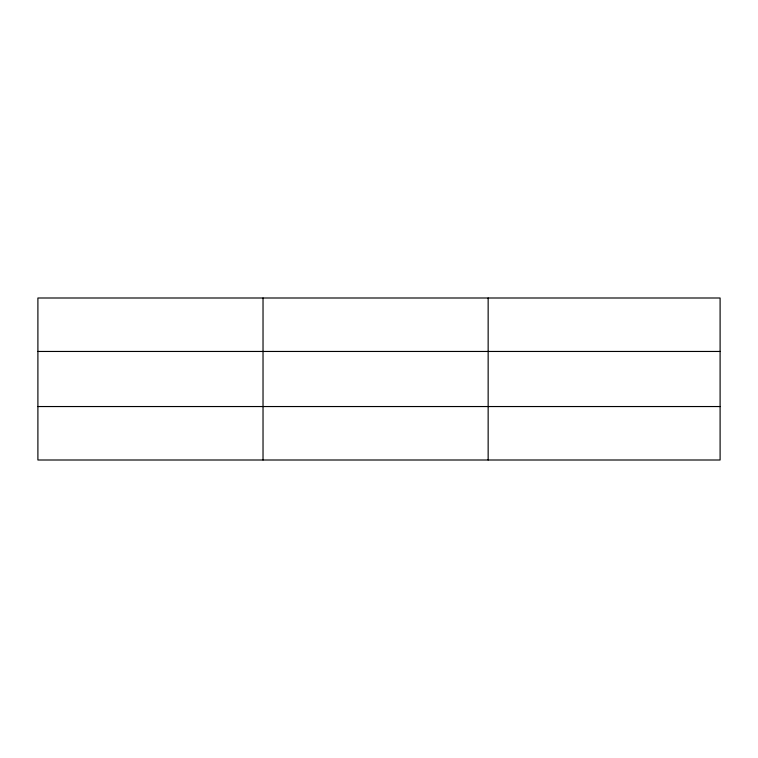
<?xml version="1.0" encoding="UTF-8"?>
<svg xmlns="http://www.w3.org/2000/svg" width="758" height="758" viewBox="0 0 758 758"><rect width="100%" height="100%" fill="white"/><g stroke="black" fill="none" stroke-linecap="round" stroke-linejoin="round"><path stroke-width="1.14" d="M263.026 460.002L263.026 297.998M488.152 460.002L488.152 297.998M720.1 351.456L720.1 297.998L37.9 297.998L37.9 460.002L720.1 460.002L720.1 351.456L37.9 351.456M37.9 406.544L720.1 406.544"/></g></svg>
